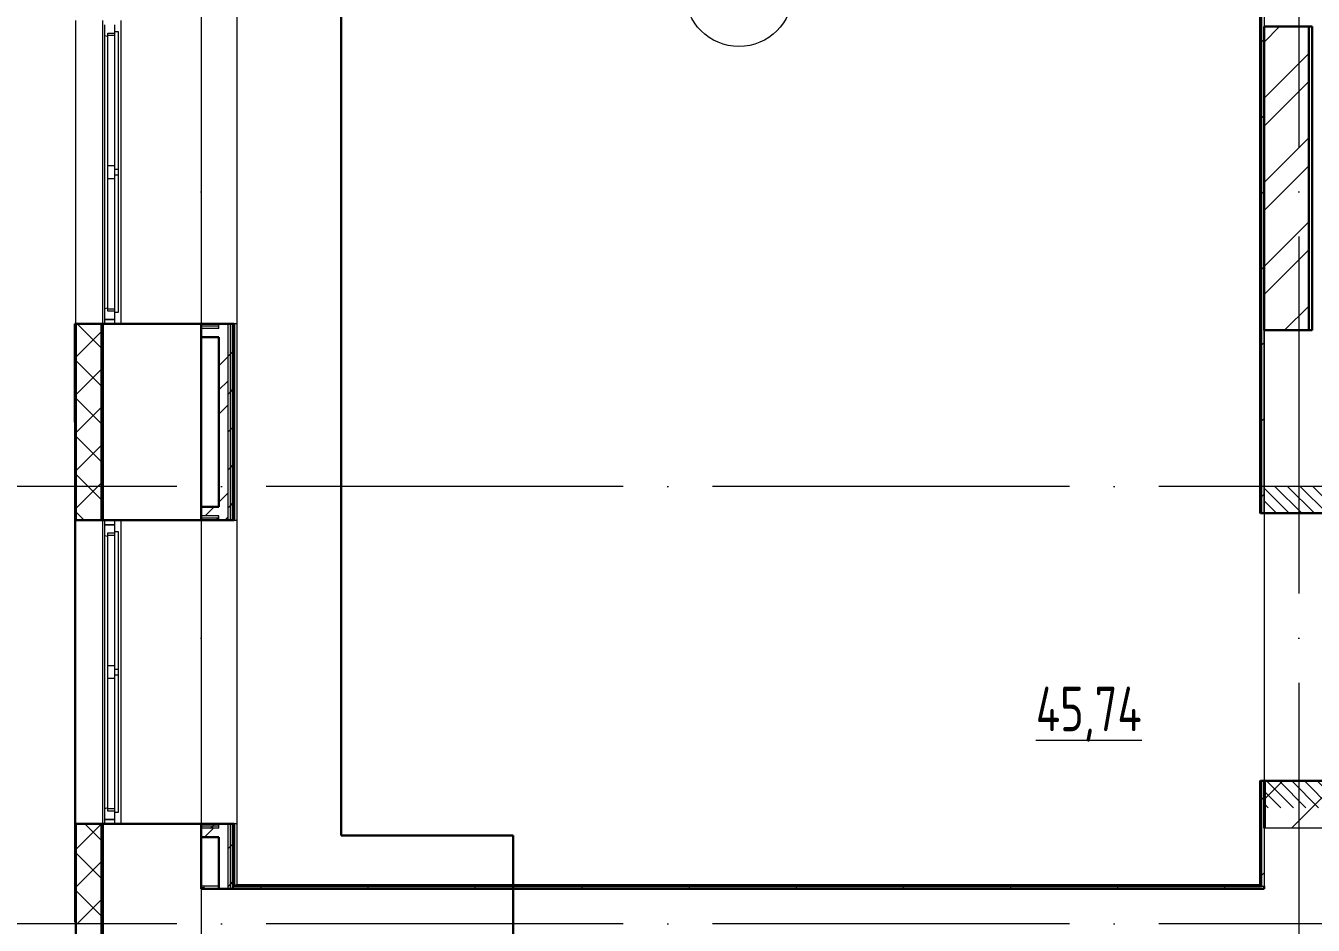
# Model space of a CAD drawing. Header units: millimetres. Extents: x -1073752 to 1436911, y -1379358 to 94781.
# Drawn here: x -1058849 to -1051637, y -911478 to -906439 of the extents above; entities that cross this region are included whole.
import ezdxf

# ---------------------------------------------------------------- set-up
doc = ezdxf.new("R2010")
doc.units = ezdxf.units.MM
doc.linetypes.add('ADSK_Линия сетки', pattern=[25, 20, -2.5, 0, -2.5])
doc.linetypes.add('ADSK_Штриховая_ш2 п1_5', pattern=[4.5, 3, -1.5])
for name, color, linetype, lineweight in [('_ Окна', 7, 'Continuous', 9), ('Двери', 252, 'Continuous', 9), ('лс', 5, 'Continuous', 30), ('Марки помещений', 7, 'Continuous', 20), ('Ограждение', 252, 'Continuous', 9), ('Окна', 7, 'Continuous', 9), ('Оси', 252, 'Continuous', 9), ('Стены внутренние', 7, 'Continuous', 18), ('Стены наружные', 7, 'Continuous', 18), ('Стены штриховка', 7, 'Continuous', 9)]:
    doc.layers.add(name, color=color, linetype=linetype, lineweight=lineweight)
doc.styles.add('GOST Common_3', font='', dxfattribs={"height": 3.5})
doc.styles.get('GOST Common_3').set_extended_font_data('GOST 2.304 type A')

# ---------------------------------------------------------------- blocks, each defined once
blk = doc.blocks.new('1 этаж')
at = {"layer": 'Двери', "lineweight": 18, "true_color": 0x636466}
h = blk.add_hatch(dxfattribs=at)
h.set_pattern_fill('FP_2', color=251, angle=-90, style=0, pattern_type=2)
h.set_pattern_definition([(315, (-59305.8, -12318.73), (35.3553, 35.3553), [])])
h.paths.add_polyline_path([(-59500.8, -13343.7), (-59110.8, -13343.7), (-59110.8, -13193.7), (-59500.8, -13193.7), (-59500.8, -13204.2)])
h.paths.add_polyline_path([(-59500.8, -11543.7), (-59500.8, -11693.7), (-59110.8, -11693.7), (-59110.8, -11543.7)])
at = {"layer": '_ Окна', "color": 251, "lineweight": 18, "true_color": 0x636466}
for p, q in [((-65995.8, -8958.7), (-65995.8, -9018.2)), ((-65978.8, -9004.7), (-65937.8, -9004.7)), ((-65978.8, -9016.7), (-65978.8, -9004.7)), ((-65937.8, -8996.7), (-65937.8, -8958.7)), ((-65995.8, -9018.2), (-65978.8, -9022.7)), ((-65978.8, -10544.7), (-65995.8, -10549.3)), ((-65995.8, -10549.3), (-65995.8, -10608.7)), ((-65978.8, -10562.7), (-65978.8, -10550.7)), ((-65937.8, -10562.7), (-65978.8, -10562.7)), ((-65937.8, -10608.7), (-65937.8, -10570.7)), ((-65995.8, -10608.7), (-65937.8, -10608.7)), ((-65937.8, -11758.7), (-65995.8, -11758.7)), ((-65995.8, -11758.7), (-65995.8, -11818.2)), ((-65995.8, -11818.2), (-65978.8, -11822.7)), ((-65978.8, -11804.7), (-65937.8, -11804.7)), ((-65978.8, -11816.7), (-65978.8, -11804.7)), ((-65937.8, -11796.7), (-65937.8, -11758.7)), ((-65978.8, -13344.7), (-65995.8, -13349.3)), ((-65995.8, -13349.3), (-65995.8, -13408.7)), ((-65995.8, -13408.7), (-65937.8, -13408.7)), ((-65978.8, -13362.7), (-65978.8, -13350.7)), ((-65937.8, -13362.7), (-65978.8, -13362.7)), ((-65937.8, -13408.7), (-65937.8, -13370.7))]:
    blk.add_line(p, q, dxfattribs=at)
at = {"layer": '_ Окна', "color": 251, "true_color": 0x636466}
for p, q in [((-65937.8, -10608.7), (-65995.8, -10608.7)), ((-65995.8, -10608.7), (-65995.8, -10633.7)), ((-65937.8, -10633.7), (-65937.8, -10608.7)), ((-65995.8, -11733.7), (-65995.8, -11758.7)), ((-65937.8, -11758.7), (-65937.8, -11733.7)), ((-65995.8, -11758.7), (-65937.8, -11758.7)), ((-65937.8, -13408.7), (-65995.8, -13408.7)), ((-65995.8, -13408.7), (-65995.8, -13433.7)), ((-65937.8, -13433.7), (-65937.8, -13408.7))]:
    blk.add_line(p, q, dxfattribs=at)
at = {"layer": 'Двери', "color": 251, "linetype": 'ADSK_Штриховая_ш2 п1_5', "true_color": 0x636466}
for p, q in [((-59500.8, -11543.7), (-59500.8, -11693.7)), ((-59500.8, -11693.7), (-59110.8, -11693.7)), ((-59110.8, -13193.7), (-59500.8, -13193.7)), ((-59500.8, -13193.7), (-59500.8, -13343.7))]:
    blk.add_line(p, q, dxfattribs=at)
at = {"layer": 'Марки помещений', "color": 251, "true_color": 0x636466}
blk.add_circle((-62442.4, -8780.1), 300, dxfattribs=at)
at = {"layer": 'Ограждение', "color": 251, "true_color": 0x636466}
for p, q in [((-65255.8, -6073.7), (-65255.8, -13778.7)), ((-59525.8, -6868.5), (-59525.8, -11693.7)), ((-65905.8, -8933.7), (-65905.8, -10633.7)), ((-65455.8, -8933.7), (-65455.8, -10633.7)), ((-65255.8, -8933.7), (-65255.8, -10633.7)), ((-65255.8, -10633.7), (-65270.8, -10633.7)), ((-65905.8, -11733.7), (-65905.8, -13433.7)), ((-65455.8, -11733.7), (-65455.8, -13433.7)), ((-65270.8, -11733.7), (-65255.8, -11733.7)), ((-65255.8, -11733.7), (-65255.8, -13433.7)), ((-59520.8, -11693.7), (-59525.8, -11693.7)), ((-59525.8, -13193.7), (-59520.8, -13193.7)), ((-59525.8, -13193.7), (-59525.8, -13773.7)), ((-65255.8, -13433.7), (-65270.8, -13433.7)), ((-65255.8, -13773.7), (-59525.8, -13773.7)), ((-59520.8, -13778.7), (-59525.8, -13773.7)), ((-65355.8, -13783.7), (-65455.8, -13783.7))]:
    blk.add_line(p, q, dxfattribs=at)
at = {"layer": 'Окна', "color": 251, "true_color": 0x636466}
for p, q in [((-65937.8, -9768.7), (-65937.8, -8996.7)), ((-65937.8, -8996.7), (-65920.8, -8996.7)), ((-65920.8, -8996.7), (-65920.8, -9768.7)), ((-65995.8, -9018.2), (-65995.8, -10549.3)), ((-65978.8, -9748.7), (-65978.8, -9016.7)), ((-65978.8, -9016.7), (-65937.8, -9016.7)), ((-65978.8, -9818.7), (-65978.8, -9748.7)), ((-65937.8, -9748.7), (-65978.8, -9748.7)), ((-65937.8, -9798.7), (-65937.8, -9768.7)), ((-65920.8, -9768.7), (-65937.8, -9768.7)), ((-65937.8, -10570.7), (-65937.8, -9798.7)), ((-65937.8, -9798.7), (-65920.8, -9798.7)), ((-65920.8, -9768.7), (-65920.8, -9798.7)), ((-65920.8, -9798.7), (-65920.8, -10570.7)), ((-65978.8, -10550.7), (-65978.8, -9818.7)), ((-65978.8, -9818.7), (-65937.8, -9818.7)), ((-65937.8, -10550.7), (-65978.8, -10550.7)), ((-65920.8, -10570.7), (-65937.8, -10570.7)), ((-65995.8, -11818.2), (-65995.8, -13349.3)), ((-65978.8, -12548.7), (-65978.8, -11816.7)), ((-65978.8, -11816.7), (-65937.8, -11816.7)), ((-65937.8, -12568.7), (-65937.8, -11796.7)), ((-65937.8, -11796.7), (-65920.8, -11796.7)), ((-65920.8, -11796.7), (-65920.8, -12568.7)), ((-65978.8, -12618.7), (-65978.8, -12548.7)), ((-65937.8, -12548.7), (-65978.8, -12548.7)), ((-65978.8, -13350.7), (-65978.8, -12618.7)), ((-65978.8, -12618.7), (-65937.8, -12618.7)), ((-65937.8, -12598.7), (-65937.8, -12568.7)), ((-65920.8, -12568.7), (-65937.8, -12568.7)), ((-65937.8, -13370.7), (-65937.8, -12598.7)), ((-65937.8, -12598.7), (-65920.8, -12598.7)), ((-65920.8, -12568.7), (-65920.8, -12598.7)), ((-65920.8, -12598.7), (-65920.8, -13370.7)), ((-65937.8, -13350.7), (-65978.8, -13350.7)), ((-65920.8, -13370.7), (-65937.8, -13370.7))]:
    blk.add_line(p, q, dxfattribs=at)
at = {"layer": 'Оси', "color": 251, "linetype": 'ADSK_Линия сетки', "ltscale": 100, "true_color": 0x636466}
for p, q in [((-65455.8, -2643.7), (-65455.8, -33769.9)), ((-59305.8, -2643.7), (-59305.8, -33769.9)), ((4411.5, -11543.7), (-72528.1, -11543.7)), ((4411.5, -13993.7), (-72528.1, -13993.7))]:
    blk.add_line(p, q, dxfattribs=at)
at = {"layer": 'Стены внутренние', "color": 251, "true_color": 0x636466}
for p, q in [((-59500.8, -6868.5), (-59500.8, -8968.7)), ((-66157.8, -10633.7), (-66157.8, -8933.7)), ((-66005.8, -10633.7), (-66005.8, -8933.7)), ((-59500.8, -10668.7), (-59500.8, -13783.7)), ((-66157.8, -13433.7), (-66157.8, -11733.7)), ((-66005.8, -13433.7), (-66005.8, -11733.7)), ((-59115.8, -13458.7), (-59495.8, -13458.7))]:
    blk.add_line(p, q, dxfattribs=at)
at = {"layer": 'Стены внутренние', "color": 251, "lineweight": 30, "true_color": 0x636466}
for p, q in [((-59500.8, -8968.7), (-59230.8, -8968.7)), ((-59230.8, -8968.7), (-59230.8, -10668.7)), ((-66157.8, -10633.7), (-66157.8, -11733.7)), ((-66015.8, -10633.7), (-66157.8, -10633.7)), ((-65455.8, -10633.7), (-66005.8, -10633.7)), ((-66005.8, -10633.7), (-66005.8, -11733.7)), ((-59230.8, -10668.7), (-59500.8, -10668.7)), ((-65455.8, -11658.7), (-65455.8, -10708.7)), ((-66157.8, -11733.7), (-66015.8, -11733.7)), ((-66005.8, -11733.7), (-65455.8, -11733.7)), ((-59500.8, -11693.7), (-59110.8, -11693.7)), ((-66157.8, -13433.7), (-66157.8, -20845.7)), ((-66015.8, -13433.7), (-66157.8, -13433.7)), ((-65455.8, -13433.7), (-66005.8, -13433.7)), ((-66005.8, -13433.7), (-66005.8, -20693.7)), ((-59495.8, -13458.7), (-59500.8, -13458.7)), ((-65455.8, -13798.7), (-65455.8, -13508.7)), ((-65355.8, -13798.7), (-65455.8, -13798.7)), ((-59500.8, -13783.7), (-59500.8, -13798.7))]:
    blk.add_line(p, q, dxfattribs=at)
at = {"layer": 'Стены внутренние', "color": 251, "linetype": 'Continuous', "lineweight": 9, "true_color": 0x636466}
for p, q in [((-66015.8, -10767.9), (-66148, -10635.7)), ((-66155.8, -10817.6), (-66015.8, -10677.6)), ((-66015.8, -10980), (-66155.8, -10840)), ((-66155.8, -11029.7), (-66015.8, -10889.7)), ((-66015.8, -11192.1), (-66155.8, -11052.1)), ((-66155.8, -11080), (-66155.8, -11080)), ((-66155.8, -11241.8), (-66015.8, -11101.8)), ((-66015.8, -11404.3), (-66155.8, -11264.3)), ((-66155.8, -11283.2), (-66155.8, -11283.2)), ((-66155.8, -11454), (-66015.8, -11314)), ((-66015.8, -11616.4), (-66155.8, -11476.4)), ((-66155.8, -11666.1), (-66015.8, -11526.1)), ((-66155.8, -11588), (-66155.8, -11588)), ((-66112.6, -11731.7), (-66155.8, -11688.5)), ((-66155.8, -13575.3), (-66015.8, -13435.3)), ((-66125.2, -13435.7), (-66125.6, -13435.2)), ((-66015.8, -13525.6), (-66105.7, -13435.7)), ((-66155.8, -13518.4), (-66155.8, -13518.4)), ((-66015.8, -13737.7), (-66155.8, -13597.7)), ((-66155.8, -13787.4), (-66015.8, -13647.4)), ((-66015.8, -13949.9), (-66155.8, -13809.9)), ((-66155.8, -13823.2), (-66155.8, -13823.2)), ((-66155.8, -13999.6), (-66015.8, -13859.6))]:
    blk.add_line(p, q, dxfattribs=at)
at = {"layer": 'Стены наружные', "color": 251, "lineweight": 30, "true_color": 0x636466}
for p, q in [((-59520.8, -6868.5), (-59520.8, -11693.7)), ((-59500.8, -10668.7), (-59500.8, -8968.7)), ((-59250.8, -10668.7), (-59250.8, -8968.7)), ((-66162.8, -10633.7), (-66162.8, -11183.7)), ((-66157.8, -10633.7), (-66162.8, -10633.7)), ((-66005.8, -10633.7), (-66015.8, -10633.7)), ((-65270.8, -10633.7), (-65455.8, -10633.7)), ((-65455.8, -10633.7), (-65455.8, -10708.7)), ((-65270.8, -11733.7), (-65270.8, -10633.7)), ((-59500.8, -10668.7), (-59500.8, -10668.7)), ((-65455.8, -10708.7), (-65355.8, -10708.7)), ((-65355.8, -10708.7), (-65355.8, -11658.7)), ((-66162.8, -11183.7), (-66157.8, -11183.7)), ((-65355.8, -11658.7), (-65455.8, -11658.7)), ((-65455.8, -11658.7), (-65455.8, -11733.7)), ((-66015.8, -11733.7), (-66005.8, -11733.7)), ((-65455.8, -11733.7), (-65270.8, -11733.7)), ((-59520.8, -11693.7), (-59500.8, -11693.7)), ((-59500.8, -13193.7), (-59520.8, -13193.7)), ((-59520.8, -13193.7), (-59520.8, -13778.7)), ((-59500.8, -13458.7), (-59500.8, -13193.7)), ((-59115.8, -13193.7), (-59495.8, -13193.7)), ((-59495.8, -13193.7), (-59495.8, -13458.7)), ((-66005.8, -13433.7), (-66015.8, -13433.7)), ((-65270.8, -13433.7), (-65455.8, -13433.7)), ((-65455.8, -13433.7), (-65455.8, -13508.7)), ((-65270.8, -13778.7), (-65270.8, -13433.7)), ((-65455.8, -13508.7), (-65355.8, -13508.7)), ((-65355.8, -13508.7), (-65355.8, -13798.7)), ((-65355.8, -13798.7), (-59500.8, -13798.7)), ((-65275.8, -13783.7), (-65275.8, -13778.7)), ((-59515.8, -13783.7), (-65275.8, -13783.7)), ((-59520.8, -13778.7), (-65270.8, -13778.7)), ((-59515.8, -13778.7), (-59515.8, -13783.7))]:
    blk.add_line(p, q, dxfattribs=at)
at = {"layer": 'Стены наружные', "color": 251, "linetype": 'Continuous', "lineweight": 9, "true_color": 0x636466}
for p, q in [((-59520.8, -8990.9), (-59515.8, -8985.9)), ((-59500.8, -9055.1), (-59414.5, -8968.7)), ((-59520.8, -9061.6), (-59515.8, -9056.6)), ((-59515.8, -9056.6), (-59500.8, -9041.6)), ((-59520.8, -9132.3), (-59515.8, -9127.3)), ((-59500.8, -9369.4), (-59250.8, -9119.4)), ((-59520.8, -9203), (-59515.8, -9198)), ((-59520.8, -9273.8), (-59515.8, -9268.8)), ((-59500.8, -9526.5), (-59250.8, -9276.5)), ((-59520.8, -9344.5), (-59515.8, -9339.5)), ((-59520.8, -9415.2), (-59515.8, -9410.2)), ((-59520.8, -9485.9), (-59515.8, -9480.9)), ((-59515.8, -9480.9), (-59500.8, -9465.9)), ((-59520.8, -9556.6), (-59515.8, -9551.6)), ((-59500.8, -9840.8), (-59250.8, -9590.8)), ((-59520.8, -9627.3), (-59515.8, -9622.3)), ((-59520.8, -9698), (-59515.8, -9693)), ((-59520.8, -9768.7), (-59515.8, -9763.7)), ((-59500.8, -9998), (-59250.8, -9748)), ((-59520.8, -9839.4), (-59515.8, -9834.4)), ((-59520.8, -9910.2), (-59515.8, -9905.2)), ((-59515.8, -9905.2), (-59500.8, -9890.2)), ((-59520.8, -9980.9), (-59515.8, -9975.9)), ((-59520.8, -10051.6), (-59515.8, -10046.6)), ((-59500.8, -10312.3), (-59250.8, -10062.3)), ((-59520.8, -10122.3), (-59515.8, -10117.3)), ((-59520.8, -10193), (-59515.8, -10188)), ((-59500.8, -10469.4), (-59250.8, -10219.4)), ((-59520.8, -10263.7), (-59515.8, -10258.7)), ((-59520.8, -10334.4), (-59515.8, -10329.4)), ((-59515.8, -10329.4), (-59500.8, -10314.4)), ((-59520.8, -10405.1), (-59515.8, -10400.1)), ((-59520.8, -10475.8), (-59515.8, -10470.8)), ((-59520.8, -10546.5), (-59515.8, -10541.5)), ((-59385.8, -10668.7), (-59250.8, -10533.8)), ((-65360.6, -10658.7), (-65355.8, -10654)), ((-65275.8, -10644.7), (-65270.8, -10639.7)), ((-59520.8, -10617.3), (-59515.8, -10612.3)), ((-66005.8, -10704), (-66015.8, -10704)), ((-65275.8, -10715.4), (-65270.8, -10710.4)), ((-59520.8, -10688), (-59515.8, -10683)), ((-59515.8, -10753.7), (-59500.8, -10738.7)), ((-66005.8, -10804), (-66015.8, -10804)), ((-65355.8, -10868.7), (-65305.8, -10818.7)), ((-65305.8, -10816.1), (-65293.3, -10803.6)), ((-65293.3, -10803.6), (-65280.8, -10791.1)), ((-65275.8, -10786.1), (-65270.8, -10781.1)), ((-59520.8, -10758.7), (-59515.8, -10753.7)), ((-65275.8, -10856.8), (-65270.8, -10851.8)), ((-59520.8, -10829.4), (-59515.8, -10824.4)), ((-66005.8, -10904), (-66015.8, -10904)), ((-65355.8, -11003.6), (-65305.8, -10953.6)), ((-65275.8, -10927.5), (-65270.8, -10922.5)), ((-59520.8, -10900.1), (-59515.8, -10895.1)), ((-66005.8, -11004), (-66015.8, -11004)), ((-65305.8, -11028.2), (-65293.3, -11015.7)), ((-65293.3, -11015.7), (-65280.8, -11003.2)), ((-65280.8, -11003.2), (-65275.8, -10998.2)), ((-65275.8, -10998.2), (-65270.8, -10993.2)), ((-59520.8, -10970.8), (-59515.8, -10965.8)), ((-66005.8, -11104), (-66015.8, -11104)), ((-65355.8, -11138.6), (-65305.8, -11088.6)), ((-65275.8, -11069), (-65270.8, -11064)), ((-59520.8, -11041.5), (-59515.8, -11036.5)), ((-59520.8, -11112.2), (-59515.8, -11107.2)), ((-65275.8, -11139.7), (-65270.8, -11134.7)), ((-59520.8, -11182.9), (-59515.8, -11177.9)), ((-59515.8, -11177.9), (-59500.8, -11162.9)), ((-66005.8, -11204), (-66015.8, -11204)), ((-65305.8, -11240.4), (-65293.3, -11227.9)), ((-65293.3, -11227.9), (-65280.8, -11215.4)), ((-65275.8, -11210.4), (-65270.8, -11205.4)), ((-59520.8, -11253.7), (-59515.8, -11248.7)), ((-66005.8, -11304), (-66015.8, -11304)), ((-65275.8, -11281.1), (-65270.8, -11276.1)), ((-59520.8, -11324.4), (-59515.8, -11319.4)), ((-65275.8, -11351.8), (-65270.8, -11346.8)), ((-59520.8, -11395.1), (-59515.8, -11390.1)), ((-66005.8, -11404), (-66015.8, -11404)), ((-65305.8, -11452.5), (-65293.3, -11440)), ((-65293.3, -11440), (-65280.8, -11427.5)), ((-65280.8, -11427.5), (-65275.8, -11422.5)), ((-65275.8, -11422.5), (-65270.8, -11417.5)), ((-59520.8, -11465.8), (-59515.8, -11460.8)), ((-66005.8, -11504), (-66015.8, -11504)), ((-65275.8, -11493.2), (-65270.8, -11488.2)), ((-59520.8, -11536.5), (-59515.8, -11531.5)), ((-66005.8, -11604), (-66015.8, -11604)), ((-65355.8, -11632), (-65305.8, -11582)), ((-65275.8, -11563.9), (-65270.8, -11558.9)), ((-59520.8, -11607.2), (-59515.8, -11602.2)), ((-59515.8, -11602.2), (-59500.8, -11587.2)), ((-65432.5, -11708.7), (-65382.5, -11658.7)), ((-65305.8, -11664.6), (-65293.3, -11652.1)), ((-65293.3, -11652.1), (-65280.8, -11639.6)), ((-65275.8, -11634.6), (-65270.8, -11629.6)), ((-59520.8, -11677.9), (-59515.8, -11672.9)), ((-66005.8, -11704), (-66015.8, -11704)), ((-65374.9, -11733.7), (-65362.4, -11721.2)), ((-65362.4, -11721.2), (-65355.8, -11714.6)), ((-65322.6, -11733.7), (-65305.8, -11717)), ((-65275.8, -11705.4), (-65270.8, -11700.4)), ((-59495.8, -13293.2), (-59396.3, -13193.7)), ((-59520.8, -13233.6), (-59515.8, -13228.6)), ((-59347, -13458.7), (-59115.8, -13227.5)), ((-59520.8, -13304.3), (-59515.8, -13299.3)), ((-59515.8, -13299.3), (-59500.8, -13284.3)), ((-59520.8, -13375), (-59515.8, -13370)), ((-65436, -13508.7), (-65386, -13458.7)), ((-65402.8, -13458.7), (-65390.3, -13446.2)), ((-65390.3, -13446.2), (-65377.8, -13433.7)), ((-65275.8, -13473.1), (-65270.8, -13468.1)), ((-59520.8, -13445.7), (-59515.8, -13440.7)), ((-66005.8, -13504), (-66015.8, -13504)), ((-65293.3, -13561.3), (-65280.8, -13548.8)), ((-65280.8, -13548.8), (-65275.8, -13543.8)), ((-65275.8, -13543.8), (-65270.8, -13538.8)), ((-59520.8, -13516.4), (-59515.8, -13511.4)), ((-66005.8, -13604), (-66015.8, -13604)), ((-65305.8, -13573.8), (-65293.3, -13561.3)), ((-65275.8, -13614.5), (-65270.8, -13609.5)), ((-59520.8, -13587.1), (-59515.8, -13582.1)), ((-65275.8, -13685.3), (-65270.8, -13680.3)), ((-59520.8, -13657.8), (-59515.8, -13652.8)), ((-66005.8, -13704), (-66015.8, -13704)), ((-65305.8, -13786), (-65293.3, -13773.5)), ((-65293.3, -13773.5), (-65280.8, -13761)), ((-65275.8, -13756), (-65270.8, -13751)), ((-59520.8, -13728.5), (-59515.8, -13723.5)), ((-59515.8, -13723.5), (-59500.8, -13708.5)), ((-66005.8, -13804), (-66015.8, -13804)), ((-65232.9, -13783.7), (-65227.9, -13778.7)), ((-65162.1, -13783.7), (-65157.1, -13778.7)), ((-65119.8, -13798.7), (-65119.8, -13783.7)), ((-65091.4, -13783.7), (-65086.4, -13778.7)), ((-65020.7, -13783.7), (-65015.7, -13778.7)), ((-64950, -13783.7), (-64945, -13778.7)), ((-64879.3, -13783.7), (-64874.3, -13778.7)), ((-64808.6, -13783.7), (-64803.6, -13778.7)), ((-64737.9, -13783.7), (-64732.9, -13778.7)), ((-64667.2, -13783.7), (-64662.2, -13778.7)), ((-64596.5, -13783.7), (-64591.5, -13778.7)), ((-64525.8, -13783.7), (-64520.8, -13778.7)), ((-64519.8, -13798.7), (-64519.8, -13783.7)), ((-64455, -13783.7), (-64450, -13778.7)), ((-64384.3, -13783.7), (-64379.3, -13778.7)), ((-64313.6, -13783.7), (-64308.6, -13778.7)), ((-64242.9, -13783.7), (-64237.9, -13778.7)), ((-64172.2, -13783.7), (-64167.2, -13778.7)), ((-64101.5, -13783.7), (-64096.5, -13778.7)), ((-64030.8, -13783.7), (-64025.8, -13778.7)), ((-63960.1, -13783.7), (-63955.1, -13778.7)), ((-63919.8, -13798.7), (-63919.8, -13783.7)), ((-63889.4, -13783.7), (-63884.4, -13778.7)), ((-63818.6, -13783.7), (-63813.6, -13778.7)), ((-63747.9, -13783.7), (-63742.9, -13778.7)), ((-63677.2, -13783.7), (-63672.2, -13778.7)), ((-63606.5, -13783.7), (-63601.5, -13778.7)), ((-63535.8, -13783.7), (-63530.8, -13778.7)), ((-63465.1, -13783.7), (-63460.1, -13778.7)), ((-63394.4, -13783.7), (-63389.4, -13778.7)), ((-63323.7, -13783.7), (-63318.7, -13778.7)), ((-63319.8, -13798.7), (-63319.8, -13783.7)), ((-63253, -13783.7), (-63248, -13778.7)), ((-63182.3, -13783.7), (-63177.3, -13778.7)), ((-63111.5, -13783.7), (-63106.5, -13778.7)), ((-63040.8, -13783.7), (-63035.8, -13778.7)), ((-62970.1, -13783.7), (-62965.1, -13778.7)), ((-62899.4, -13783.7), (-62894.4, -13778.7)), ((-62828.7, -13783.7), (-62823.7, -13778.7)), ((-62758, -13783.7), (-62753, -13778.7)), ((-62719.8, -13798.7), (-62719.8, -13783.7)), ((-62687.3, -13783.7), (-62682.3, -13778.7)), ((-62616.6, -13783.7), (-62611.6, -13778.7)), ((-62545.9, -13783.7), (-62540.9, -13778.7)), ((-62475.1, -13783.7), (-62470.1, -13778.7)), ((-62404.4, -13783.7), (-62399.4, -13778.7)), ((-62333.7, -13783.7), (-62328.7, -13778.7)), ((-62263, -13783.7), (-62258, -13778.7)), ((-62192.3, -13783.7), (-62187.3, -13778.7)), ((-62121.6, -13783.7), (-62116.6, -13778.7)), ((-62119.8, -13798.7), (-62119.8, -13783.7)), ((-62050.9, -13783.7), (-62045.9, -13778.7)), ((-61980.2, -13783.7), (-61975.2, -13778.7)), ((-61909.5, -13783.7), (-61904.5, -13778.7)), ((-61838.7, -13783.7), (-61833.7, -13778.7)), ((-61768, -13783.7), (-61763, -13778.7)), ((-61697.3, -13783.7), (-61692.3, -13778.7)), ((-61626.6, -13783.7), (-61621.6, -13778.7)), ((-61555.9, -13783.7), (-61550.9, -13778.7)), ((-61519.8, -13798.7), (-61519.8, -13783.7)), ((-61485.2, -13783.7), (-61480.2, -13778.7)), ((-61414.5, -13783.7), (-61409.5, -13778.7)), ((-61343.8, -13783.7), (-61338.8, -13778.7)), ((-61273.1, -13783.7), (-61268.1, -13778.7)), ((-61202.4, -13783.7), (-61197.4, -13778.7)), ((-61131.6, -13783.7), (-61126.6, -13778.7)), ((-61060.9, -13783.7), (-61055.9, -13778.7)), ((-60990.2, -13783.7), (-60985.2, -13778.7)), ((-60919.8, -13798.7), (-60919.8, -13783.7)), ((-60919.5, -13783.7), (-60914.5, -13778.7)), ((-60848.8, -13783.7), (-60843.8, -13778.7)), ((-60778.1, -13783.7), (-60773.1, -13778.7)), ((-60707.4, -13783.7), (-60702.4, -13778.7)), ((-60636.7, -13783.7), (-60631.7, -13778.7)), ((-60566, -13783.7), (-60561, -13778.7)), ((-60495.2, -13783.7), (-60490.2, -13778.7)), ((-60424.5, -13783.7), (-60419.5, -13778.7)), ((-60353.8, -13783.7), (-60348.8, -13778.7)), ((-60319.8, -13798.7), (-60319.8, -13783.7)), ((-60283.1, -13783.7), (-60278.1, -13778.7)), ((-60212.4, -13783.7), (-60207.4, -13778.7)), ((-60141.7, -13783.7), (-60136.7, -13778.7)), ((-60071, -13783.7), (-60066, -13778.7)), ((-60000.3, -13783.7), (-59995.3, -13778.7)), ((-59929.6, -13783.7), (-59924.6, -13778.7)), ((-59858.8, -13783.7), (-59853.8, -13778.7)), ((-59788.1, -13783.7), (-59783.1, -13778.7)), ((-59719.8, -13798.7), (-59719.8, -13783.7)), ((-59717.4, -13783.7), (-59712.4, -13778.7)), ((-59646.7, -13783.7), (-59641.7, -13778.7)), ((-59576, -13783.7), (-59571, -13778.7)), ((-66005.8, -13904), (-66015.8, -13904))]:
    blk.add_line(p, q, dxfattribs=at)
at = {"layer": 'Стены наружные', "color": 251, "true_color": 0x636466}
for p, q in [((-59500.8, -11693.7), (-59500.8, -10668.7)), ((-66162.8, -13983.7), (-66162.8, -11183.7)), ((-66157.8, -11733.7), (-66162.8, -11733.7)), ((-66162.8, -13433.7), (-66157.8, -13433.7)), ((-65455.8, -13791.2), (-65440.8, -13791.2)), ((-65440.8, -13783.7), (-65440.8, -13791.2)), ((-66157.8, -13983.7), (-66162.8, -13983.7))]:
    blk.add_line(p, q, dxfattribs=at)
at = {"layer": 'Стены штриховка', "color": 251, "true_color": 0x636466}
for p, q in [((-59515.8, -6868.5), (-59515.8, -11693.7)), ((-66155.8, -10635.7), (-66155.8, -11731.7)), ((-66081.8, -10635.7), (-66155.8, -10635.7)), ((-66081.8, -10635.7), (-66081.8, -10633.7)), ((-66015.8, -11733.7), (-66015.8, -10633.7)), ((-65355.8, -10646.2), (-65455.8, -10646.2)), ((-65355.8, -10658.7), (-65455.8, -10658.7)), ((-65355.8, -10658.7), (-65355.8, -10633.7)), ((-65305.8, -10633.7), (-65305.8, -11733.7)), ((-65293.3, -10633.7), (-65293.3, -11733.7)), ((-65280.8, -10633.7), (-65280.8, -11733.7)), ((-65275.8, -11733.7), (-65275.8, -10633.7)), ((-66155.8, -11731.7), (-66081.8, -11731.7)), ((-66081.8, -11733.7), (-66081.8, -11731.7)), ((-65355.8, -11708.7), (-65455.8, -11708.7)), ((-65355.8, -11721.2), (-65455.8, -11721.2)), ((-65355.8, -11733.7), (-65355.8, -11708.7)), ((-59515.8, -13193.7), (-59515.8, -13778.7)), ((-66155.8, -13435.7), (-66155.8, -20845.7)), ((-66081.8, -13435.7), (-66155.8, -13435.7)), ((-66081.8, -13435.7), (-66081.8, -13433.7)), ((-66015.8, -20693.7), (-66015.8, -13433.7)), ((-65355.8, -13446.2), (-65455.8, -13446.2)), ((-65355.8, -13458.7), (-65455.8, -13458.7)), ((-65355.8, -13458.7), (-65355.8, -13433.7)), ((-65305.8, -13433.7), (-65305.8, -13798.7)), ((-65293.3, -13433.7), (-65293.3, -13798.7)), ((-65280.8, -13433.7), (-65280.8, -13798.7)), ((-65275.8, -13778.7), (-65275.8, -13433.7)), ((-65275.8, -13783.7), (-65275.8, -13798.7)), ((-59515.8, -13783.7), (-59500.8, -13783.7))]:
    blk.add_line(p, q, dxfattribs=at)
at = {"layer": 'Марки помещений', "color": 251, "true_color": 0x636466, "style": 'GOST Common_3', "width": 0.9}
blk.add_text('%%U45,74', height=250, dxfattribs=at).set_placement((-60779.4, -12915.1))

msp = doc.modelspace()

# ---------------------------------------------------------------- linework, layer by layer
at = {"layer": 'лс', "color": 5}
for p, q in [((-1057081.4, -904518.7), (-1057081.4, -910975.7)), ((-1056118.9, -910975.7), (-1057081.4, -910975.7)), ((-1056118.9, -914933.6), (-1056118.9, -910975.7))]:
    msp.add_line(p, q, dxfattribs=at)

# ---------------------------------------------------------------- block references
msp.add_blockref('1 этаж', (-992411.4, -897475.7))

doc.saveas('drawing.dxf')
